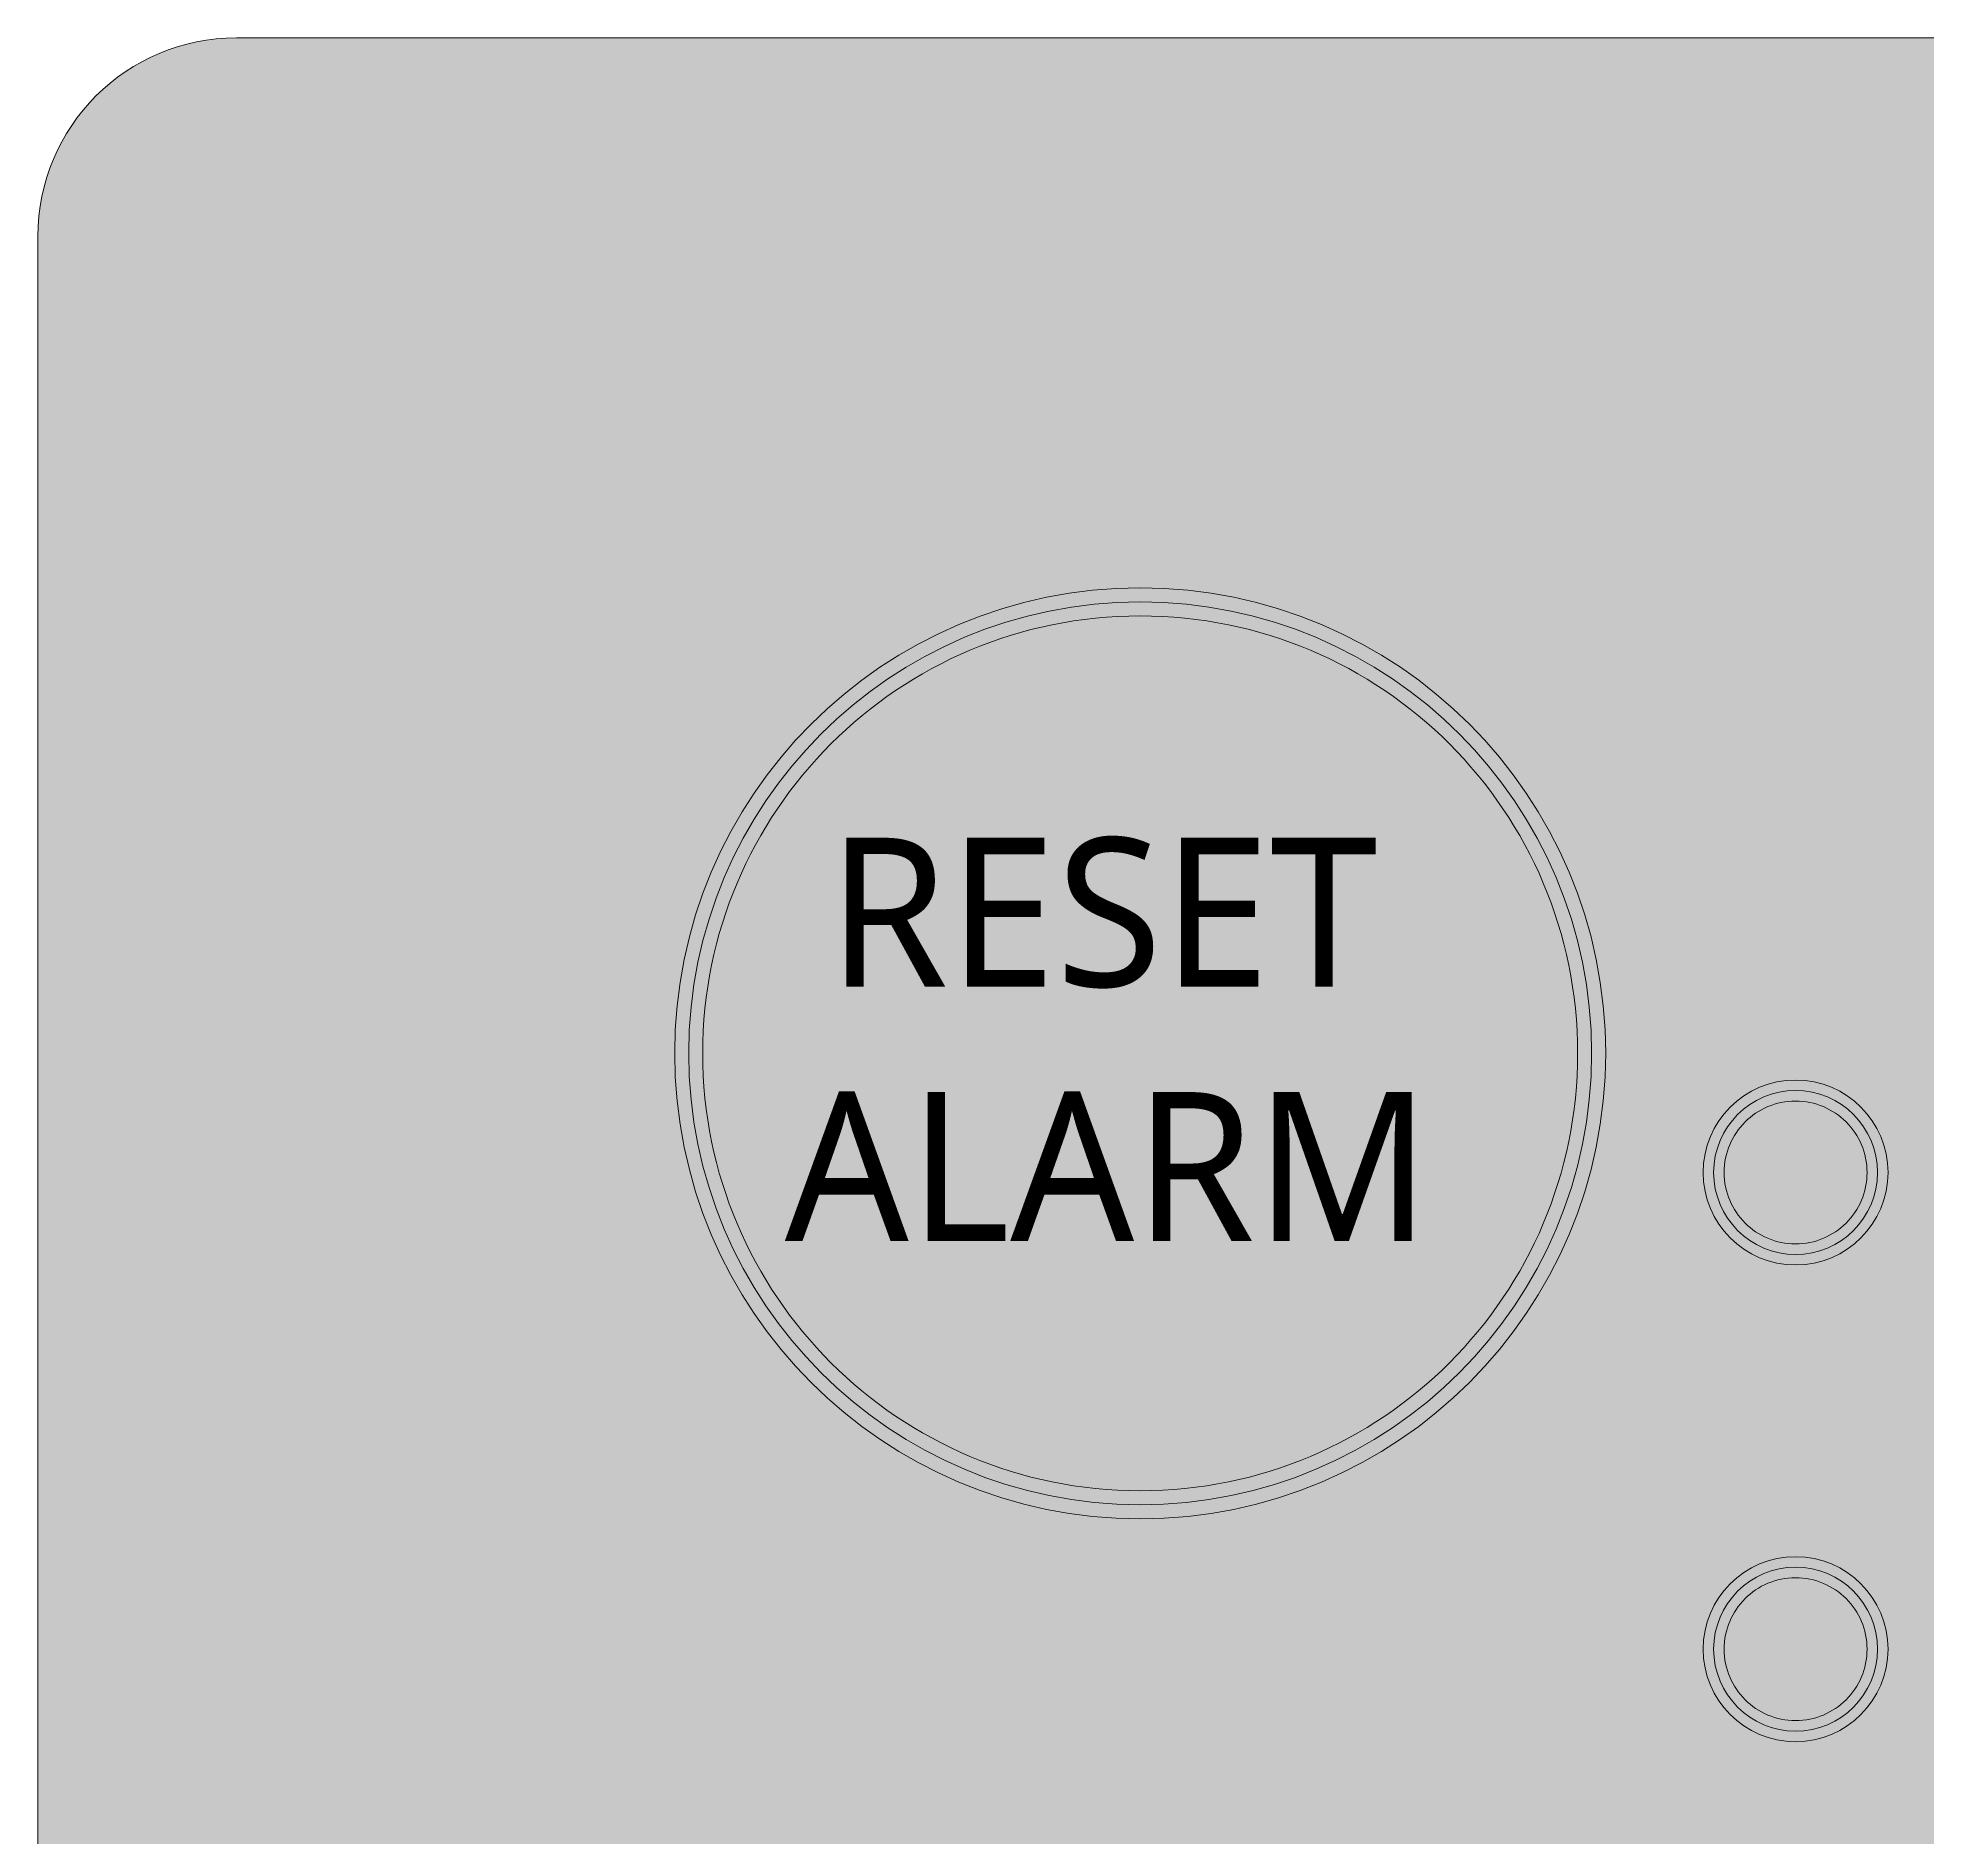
# Model space of a CAD drawing. Header units: millimetres. Extents: x -27 to 294, y 105 to 354.
# Drawn here: x 27.84 to 75.38, y 256.83 to 302.11 of the extents above; entities that cross this region are included whole.
import ezdxf

# ---------------------------------------------------------------- set-up
doc = ezdxf.new("R2010")
doc.units = ezdxf.units.MM
doc.header["$MEASUREMENT"] = 0
doc.layers.add('CEA-SMART REV3', color=7, linetype='Continuous', lineweight=0)

# ---------------------------------------------------------------- blocks, each defined once
blk = doc.blocks.new('Block_7')
at = {"layer": 'CEA-SMART REV3', "true_color": 0x1d1d1b, "transparency": 33554687}
h = blk.add_hatch(color=250, dxfattribs=at)
h.dxf.hatch_style = 2
edge = h.paths.add_edge_path()
edge.add_spline(control_points=[(73.889, 273.541), (73.889, 274.039), (73.688, 274.487), (73.362, 274.813), (73.036, 275.139), (72.587, 275.34), (72.09, 275.34), (71.592, 275.34), (71.145, 275.139), (70.818, 274.813), (70.492, 274.487), (70.292, 274.039), (70.292, 273.541), (70.292, 273.044), (70.492, 272.596), (70.818, 272.269), (71.145, 271.944), (71.592, 271.743), (72.09, 271.743), (72.587, 271.743), (73.036, 271.944), (73.362, 272.27), (73.688, 272.596), (73.889, 273.044), (73.889, 273.541), (73.889, 273.541), (73.889, 273.541), (73.889, 273.541)], knot_values=[0, 0, 0, 0, 1, 1, 1, 2, 2, 2, 3, 3, 3, 4, 4, 4, 5, 5, 5, 6, 6, 6, 7, 7, 7, 8, 8, 8, 9, 9, 9, 9], degree=3, periodic=0)
edge = h.paths.add_edge_path()
edge.add_spline(control_points=[(74.418, 273.541), (74.418, 272.256), (73.376, 271.214), (72.09, 271.214), (70.804, 271.214), (69.763, 272.256), (69.762, 273.541), (69.763, 274.827), (70.804, 275.869), (72.09, 275.869), (73.376, 275.869), (74.418, 274.827), (74.418, 273.541), (74.418, 273.541), (74.418, 273.541), (74.418, 273.541)], knot_values=[0, 0, 0, 0, 1, 1, 1, 2, 2, 2, 3, 3, 3, 4, 4, 4, 5, 5, 5, 5], degree=3, periodic=0)
at = {"layer": 'CEA-SMART REV3', "true_color": 0x3abff0, "transparency": 33554687}
h = blk.add_hatch(color=133, dxfattribs=at)
h.dxf.hatch_style = 2
edge = h.paths.add_edge_path()
edge.add_spline(control_points=[(74.153, 273.541), (74.153, 272.402), (73.23, 271.478), (72.09, 271.478), (70.951, 271.478), (70.027, 272.402), (70.027, 273.541), (70.027, 274.681), (70.951, 275.605), (72.09, 275.605), (73.23, 275.605), (74.153, 274.681), (74.153, 273.541), (74.153, 273.541), (74.153, 273.541), (74.153, 273.541)], knot_values=[0, 0, 0, 0, 1, 1, 1, 2, 2, 2, 3, 3, 3, 4, 4, 4, 5, 5, 5, 5], degree=3, periodic=0)
at = {"layer": 'CEA-SMART REV3'}
for points, knots in [([(74.418, 273.541), (74.418, 272.256), (73.376, 271.214), (72.09, 271.214), (70.804, 271.214), (69.763, 272.256), (69.762, 273.541), (69.763, 274.827), (70.804, 275.869), (72.09, 275.869), (73.376, 275.869), (74.418, 274.827), (74.418, 273.541), (74.418, 273.541), (74.418, 273.541), (74.418, 273.541)], [0, 0, 0, 0, 1, 1, 1, 2, 2, 2, 3, 3, 3, 4, 4, 4, 5, 5, 5, 5]), ([(74.153, 273.541), (74.153, 272.402), (73.23, 271.478), (72.09, 271.478), (70.951, 271.478), (70.027, 272.402), (70.027, 273.541), (70.027, 274.681), (70.951, 275.605), (72.09, 275.605), (73.23, 275.605), (74.153, 274.681), (74.153, 273.541), (74.153, 273.541), (74.153, 273.541), (74.153, 273.541)], [0, 0, 0, 0, 1, 1, 1, 2, 2, 2, 3, 3, 3, 4, 4, 4, 5, 5, 5, 5]), ([(73.889, 273.541), (73.889, 274.039), (73.688, 274.487), (73.362, 274.813), (73.036, 275.139), (72.587, 275.34), (72.09, 275.34), (71.592, 275.34), (71.145, 275.139), (70.818, 274.813), (70.492, 274.487), (70.292, 274.039), (70.292, 273.541), (70.292, 273.044), (70.492, 272.596), (70.818, 272.269), (71.145, 271.944), (71.592, 271.743), (72.09, 271.743), (72.587, 271.743), (73.036, 271.944), (73.362, 272.27), (73.688, 272.596), (73.889, 273.044), (73.889, 273.541), (73.889, 273.541), (73.889, 273.541), (73.889, 273.541)], [0, 0, 0, 0, 1, 1, 1, 2, 2, 2, 3, 3, 3, 4, 4, 4, 5, 5, 5, 6, 6, 6, 7, 7, 7, 8, 8, 8, 9, 9, 9, 9])]:
    blk.add_open_spline(points, degree=3, knots=knots, dxfattribs=at)
blk = doc.blocks.new('Block_8')
at = {"layer": 'CEA-SMART REV3', "true_color": 0x1d1d1b, "transparency": 33554687}
h = blk.add_hatch(color=250, dxfattribs=at)
h.dxf.hatch_style = 2
edge = h.paths.add_edge_path()
edge.add_spline(control_points=[(73.889, 261.542), (73.889, 262.039), (73.688, 262.487), (73.362, 262.813), (73.036, 263.139), (72.587, 263.34), (72.09, 263.34), (71.592, 263.34), (71.145, 263.14), (70.818, 262.813), (70.492, 262.487), (70.292, 262.039), (70.292, 261.542), (70.292, 261.044), (70.492, 260.596), (70.818, 260.27), (71.145, 259.944), (71.592, 259.743), (72.09, 259.743), (72.587, 259.743), (73.036, 259.944), (73.362, 260.27), (73.688, 260.596), (73.889, 261.044), (73.889, 261.542), (73.889, 261.542), (73.889, 261.542), (73.889, 261.542)], knot_values=[0, 0, 0, 0, 1, 1, 1, 2, 2, 2, 3, 3, 3, 4, 4, 4, 5, 5, 5, 6, 6, 6, 7, 7, 7, 8, 8, 8, 9, 9, 9, 9], degree=3, periodic=0)
edge = h.paths.add_edge_path()
edge.add_spline(control_points=[(74.418, 261.542), (74.418, 260.256), (73.376, 259.214), (72.09, 259.213), (70.804, 259.214), (69.763, 260.256), (69.762, 261.542), (69.763, 262.827), (70.804, 263.869), (72.09, 263.87), (73.376, 263.869), (74.418, 262.827), (74.418, 261.542), (74.418, 261.542), (74.418, 261.542), (74.418, 261.542)], knot_values=[0, 0, 0, 0, 1, 1, 1, 2, 2, 2, 3, 3, 3, 4, 4, 4, 5, 5, 5, 5], degree=3, periodic=0)
at = {"layer": 'CEA-SMART REV3', "true_color": 0x3abff0, "transparency": 33554687}
h = blk.add_hatch(color=133, dxfattribs=at)
h.dxf.hatch_style = 2
edge = h.paths.add_edge_path()
edge.add_spline(control_points=[(74.153, 261.542), (74.153, 260.402), (73.23, 259.478), (72.09, 259.478), (70.951, 259.478), (70.027, 260.402), (70.027, 261.542), (70.027, 262.681), (70.951, 263.605), (72.09, 263.605), (73.23, 263.605), (74.153, 262.681), (74.153, 261.542), (74.153, 261.542), (74.153, 261.542), (74.153, 261.542)], knot_values=[0, 0, 0, 0, 1, 1, 1, 2, 2, 2, 3, 3, 3, 4, 4, 4, 5, 5, 5, 5], degree=3, periodic=0)
at = {"layer": 'CEA-SMART REV3'}
for points, knots in [([(74.418, 261.542), (74.418, 260.256), (73.376, 259.214), (72.09, 259.213), (70.804, 259.214), (69.763, 260.256), (69.762, 261.542), (69.763, 262.827), (70.804, 263.869), (72.09, 263.87), (73.376, 263.869), (74.418, 262.827), (74.418, 261.542), (74.418, 261.542), (74.418, 261.542), (74.418, 261.542)], [0, 0, 0, 0, 1, 1, 1, 2, 2, 2, 3, 3, 3, 4, 4, 4, 5, 5, 5, 5]), ([(74.153, 261.542), (74.153, 260.402), (73.23, 259.478), (72.09, 259.478), (70.951, 259.478), (70.027, 260.402), (70.027, 261.542), (70.027, 262.681), (70.951, 263.605), (72.09, 263.605), (73.23, 263.605), (74.153, 262.681), (74.153, 261.542), (74.153, 261.542), (74.153, 261.542), (74.153, 261.542)], [0, 0, 0, 0, 1, 1, 1, 2, 2, 2, 3, 3, 3, 4, 4, 4, 5, 5, 5, 5]), ([(73.889, 261.542), (73.889, 262.039), (73.688, 262.487), (73.362, 262.813), (73.036, 263.139), (72.587, 263.34), (72.09, 263.34), (71.592, 263.34), (71.145, 263.14), (70.818, 262.813), (70.492, 262.487), (70.292, 262.039), (70.292, 261.542), (70.292, 261.044), (70.492, 260.596), (70.818, 260.27), (71.145, 259.944), (71.592, 259.743), (72.09, 259.743), (72.587, 259.743), (73.036, 259.944), (73.362, 260.27), (73.688, 260.596), (73.889, 261.044), (73.889, 261.542), (73.889, 261.542), (73.889, 261.542), (73.889, 261.542)], [0, 0, 0, 0, 1, 1, 1, 2, 2, 2, 3, 3, 3, 4, 4, 4, 5, 5, 5, 6, 6, 6, 7, 7, 7, 8, 8, 8, 9, 9, 9, 9])]:
    blk.add_open_spline(points, degree=3, knots=knots, dxfattribs=at)

msp = doc.modelspace()

# ---------------------------------------------------------------- hatches: boundary and pattern name
at = {"layer": 'CEA-SMART REV3', "true_color": 0x1d252c, "transparency": 33554687}
h = msp.add_hatch(color=250, dxfattribs=at)
h.dxf.hatch_style = 2
edge = h.paths.add_edge_path()
edge.add_spline(control_points=[(235.837, 150.907), (235.837, 150.907), (32.837, 150.907), (32.837, 150.907), (30.075, 150.907), (27.837, 153.146), (27.837, 155.907), (27.837, 155.907), (27.837, 297.107), (27.837, 297.107), (27.837, 299.869), (30.075, 302.107), (32.837, 302.107), (32.837, 302.107), (235.837, 302.107), (235.837, 302.107), (238.598, 302.107), (240.837, 299.869), (240.837, 297.107), (240.837, 297.107), (240.837, 155.907), (240.837, 155.907), (240.837, 153.146), (238.598, 150.907), (235.837, 150.907)], knot_values=[0, 0, 0, 0, 1, 1, 1, 2, 2, 2, 3, 3, 3, 4, 4, 4, 5, 5, 5, 6, 6, 6, 7, 7, 7, 8, 8, 8, 8], degree=3, periodic=0)
at = {"layer": 'CEA-SMART REV3', "true_color": 0xeb5d0b, "transparency": 33554687}
h = msp.add_hatch(color=32, dxfattribs=at)
h.dxf.hatch_style = 2
edge = h.paths.add_edge_path()
edge.add_spline(control_points=[(63.378, 268.754), (61.384, 266.761), (58.633, 265.529), (55.59, 265.529), (52.548, 265.529), (49.797, 266.761), (47.803, 268.754), (45.809, 270.748), (44.577, 273.499), (44.577, 276.542), (44.577, 279.584), (45.809, 282.335), (47.803, 284.329), (49.797, 286.322), (52.548, 287.554), (55.59, 287.554), (58.633, 287.554), (61.384, 286.322), (63.378, 284.329), (65.371, 282.335), (66.603, 279.584), (66.603, 276.542), (66.603, 273.499), (65.371, 270.748), (63.378, 268.754), (63.378, 268.754), (63.378, 268.754), (63.378, 268.754)], knot_values=[0, 0, 0, 0, 1, 1, 1, 2, 2, 2, 3, 3, 3, 4, 4, 4, 5, 5, 5, 6, 6, 6, 7, 7, 7, 8, 8, 8, 9, 9, 9, 9], degree=3, periodic=0)
edge = h.paths.add_edge_path()
edge.add_spline(control_points=[(55.59, 288.26), (49.118, 288.26), (43.872, 283.014), (43.872, 276.542), (43.872, 270.069), (49.118, 264.823), (55.59, 264.823), (62.062, 264.823), (67.309, 270.069), (67.309, 276.542), (67.309, 283.014), (62.062, 288.26), (55.59, 288.26), (55.59, 288.26), (55.59, 288.26), (55.59, 288.26)], knot_values=[0, 0, 0, 0, 1, 1, 1, 2, 2, 2, 3, 3, 3, 4, 4, 4, 5, 5, 5, 5], degree=3, periodic=0)
at = {"layer": 'CEA-SMART REV3', "true_color": 0x1d252c, "transparency": 33554687}
h = msp.add_hatch(color=250, dxfattribs=at)
h.dxf.hatch_style = 2
edge = h.paths.add_edge_path()
edge.add_spline(control_points=[(55.59, 287.907), (61.867, 287.907), (66.956, 282.819), (66.956, 276.542), (66.956, 270.264), (61.867, 265.176), (55.59, 265.176), (49.313, 265.176), (44.225, 270.264), (44.225, 276.542), (44.225, 282.819), (49.313, 287.907), (55.59, 287.907), (55.59, 287.907), (55.59, 287.907), (55.59, 287.907)], knot_values=[0, 0, 0, 0, 1, 1, 1, 2, 2, 2, 3, 3, 3, 4, 4, 4, 5, 5, 5, 5], degree=3, periodic=0)

# ---------------------------------------------------------------- linework, layer by layer
at = {"layer": 'CEA-SMART REV3'}
for points, knots in [([(235.837, 150.907), (235.837, 150.907), (32.837, 150.907), (32.837, 150.907), (30.075, 150.907), (27.837, 153.146), (27.837, 155.907), (27.837, 155.907), (27.837, 297.107), (27.837, 297.107), (27.837, 299.869), (30.075, 302.107), (32.837, 302.107), (32.837, 302.107), (235.837, 302.107), (235.837, 302.107), (238.598, 302.107), (240.837, 299.869), (240.837, 297.107), (240.837, 297.107), (240.837, 155.907), (240.837, 155.907), (240.837, 153.146), (238.598, 150.907), (235.837, 150.907)], [0, 0, 0, 0, 1, 1, 1, 2, 2, 2, 3, 3, 3, 4, 4, 4, 5, 5, 5, 6, 6, 6, 7, 7, 7, 8, 8, 8, 8]), ([(55.59, 287.907), (61.867, 287.907), (66.956, 282.819), (66.956, 276.542), (66.956, 270.264), (61.867, 265.176), (55.59, 265.176), (49.313, 265.176), (44.225, 270.264), (44.225, 276.542), (44.225, 282.819), (49.313, 287.907), (55.59, 287.907), (55.59, 287.907), (55.59, 287.907), (55.59, 287.907)], [0, 0, 0, 0, 1, 1, 1, 2, 2, 2, 3, 3, 3, 4, 4, 4, 5, 5, 5, 5])]:
    msp.add_open_spline(points, degree=3, knots=knots, dxfattribs=at)
at = {"layer": 'CEA-SMART REV3', "color": 32, "lineweight": 18, "true_color": 0xeb5d0b}
for points, knots in [([(55.59, 288.26), (49.118, 288.26), (43.872, 283.014), (43.872, 276.542), (43.872, 270.069), (49.118, 264.823), (55.59, 264.823), (62.062, 264.823), (67.309, 270.069), (67.309, 276.542), (67.309, 283.014), (62.062, 288.26), (55.59, 288.26), (55.59, 288.26), (55.59, 288.26), (55.59, 288.26)], [0, 0, 0, 0, 1, 1, 1, 2, 2, 2, 3, 3, 3, 4, 4, 4, 5, 5, 5, 5]), ([(63.378, 268.754), (61.384, 266.761), (58.633, 265.529), (55.59, 265.529), (52.548, 265.529), (49.797, 266.761), (47.803, 268.754), (45.809, 270.748), (44.577, 273.499), (44.577, 276.542), (44.577, 279.584), (45.809, 282.335), (47.803, 284.329), (49.797, 286.322), (52.548, 287.554), (55.59, 287.554), (58.633, 287.554), (61.384, 286.322), (63.378, 284.329), (65.371, 282.335), (66.603, 279.584), (66.603, 276.542), (66.603, 273.499), (65.371, 270.748), (63.378, 268.754), (63.378, 268.754), (63.378, 268.754), (63.378, 268.754)], [0, 0, 0, 0, 1, 1, 1, 2, 2, 2, 3, 3, 3, 4, 4, 4, 5, 5, 5, 6, 6, 6, 7, 7, 7, 8, 8, 8, 9, 9, 9, 9])]:
    msp.add_open_spline(points, degree=3, knots=knots, dxfattribs=at)

# ---------------------------------------------------------------- block references
at = {"layer": 'CEA-SMART REV3'}
for name in ['Block_7', 'Block_8']:
    msp.add_blockref(name, (0, 0), dxfattribs=at)

# ---------------------------------------------------------------- texts
at = {"layer": 'CEA-SMART REV3', "char_height": 0.2, "attachment_point": 7}
for s, insert in [('\\C9;\\c13158600;\\FRoboto Medium|b0|i0|c1;\\H3.746500;\\W1.000000;RESET', (47.719, 278.17)), ('\\C9;\\c13158600;\\FRoboto Medium|b0|i0|c1;\\H3.746500;\\W1.000000;ALARM', (46.645, 271.82))]:
    msp.add_mtext(s, dxfattribs=dict(at, insert=insert))

doc.saveas('drawing.dxf')
